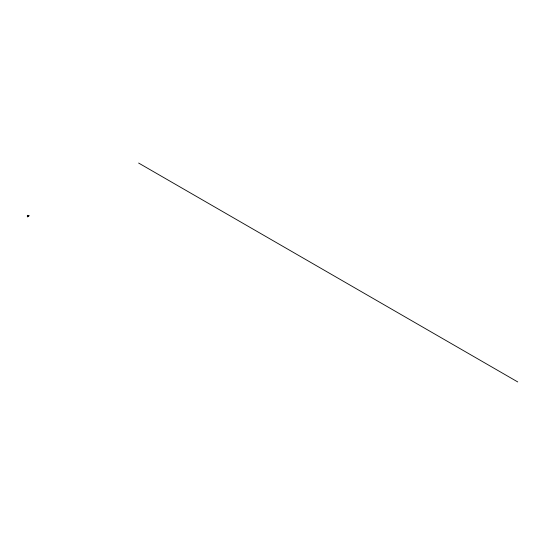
<?xml version="1.0" encoding="UTF-8"?>
<svg xmlns="http://www.w3.org/2000/svg" width="545" height="545" viewBox="0 0 545 545"><rect width="100%" height="100%" fill="white"/><g stroke="black" fill="none" stroke-linecap="round" stroke-linejoin="round"><path stroke-width="0.82" d="M27.393 215.445L28.108 215.52L28.088 216.406L27.393 215.895M27.393 215.595L28.02 215.718M27.325 216.106L27.686 215.527L28.108 215.82M27.686 215.275L27.25 216.093L28.435 216.202L27.686 215.677L27.611 216.276M27.843 216.263L28.497 215.881L27.843 216.549L27.393 215.745M138.634 163.057L517.75 381.943M28.899 215.418L27.441 216.256L27.441 216.93L28.899 216.093L28.899 215.418"/></g></svg>
